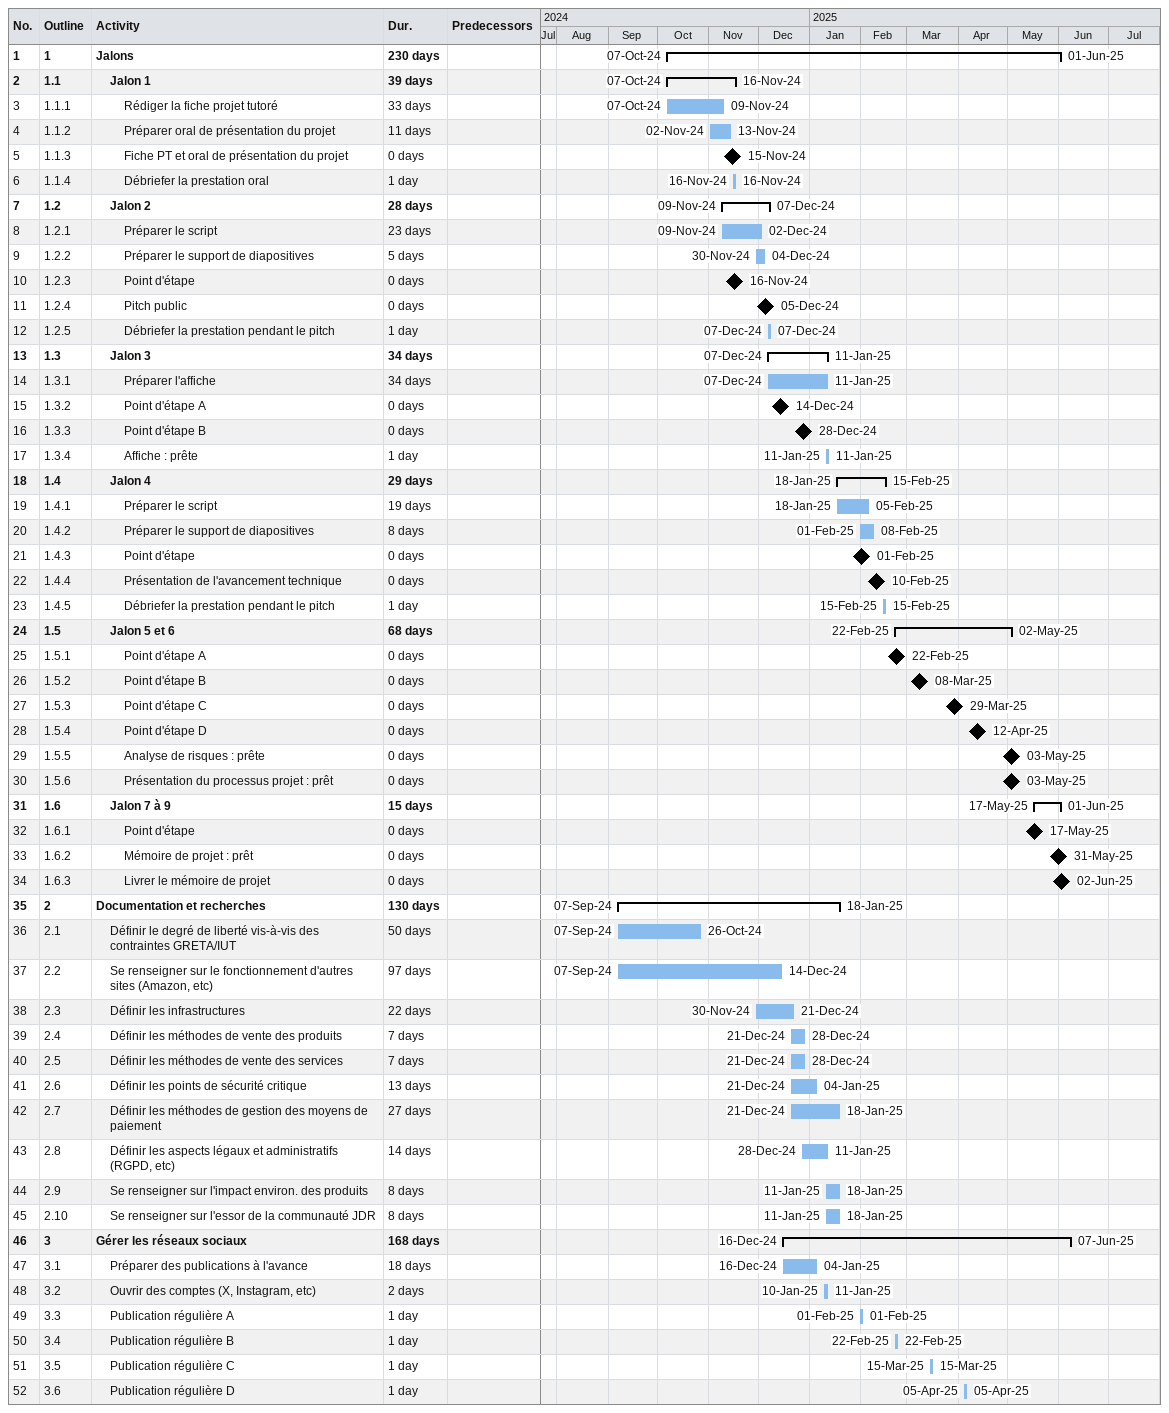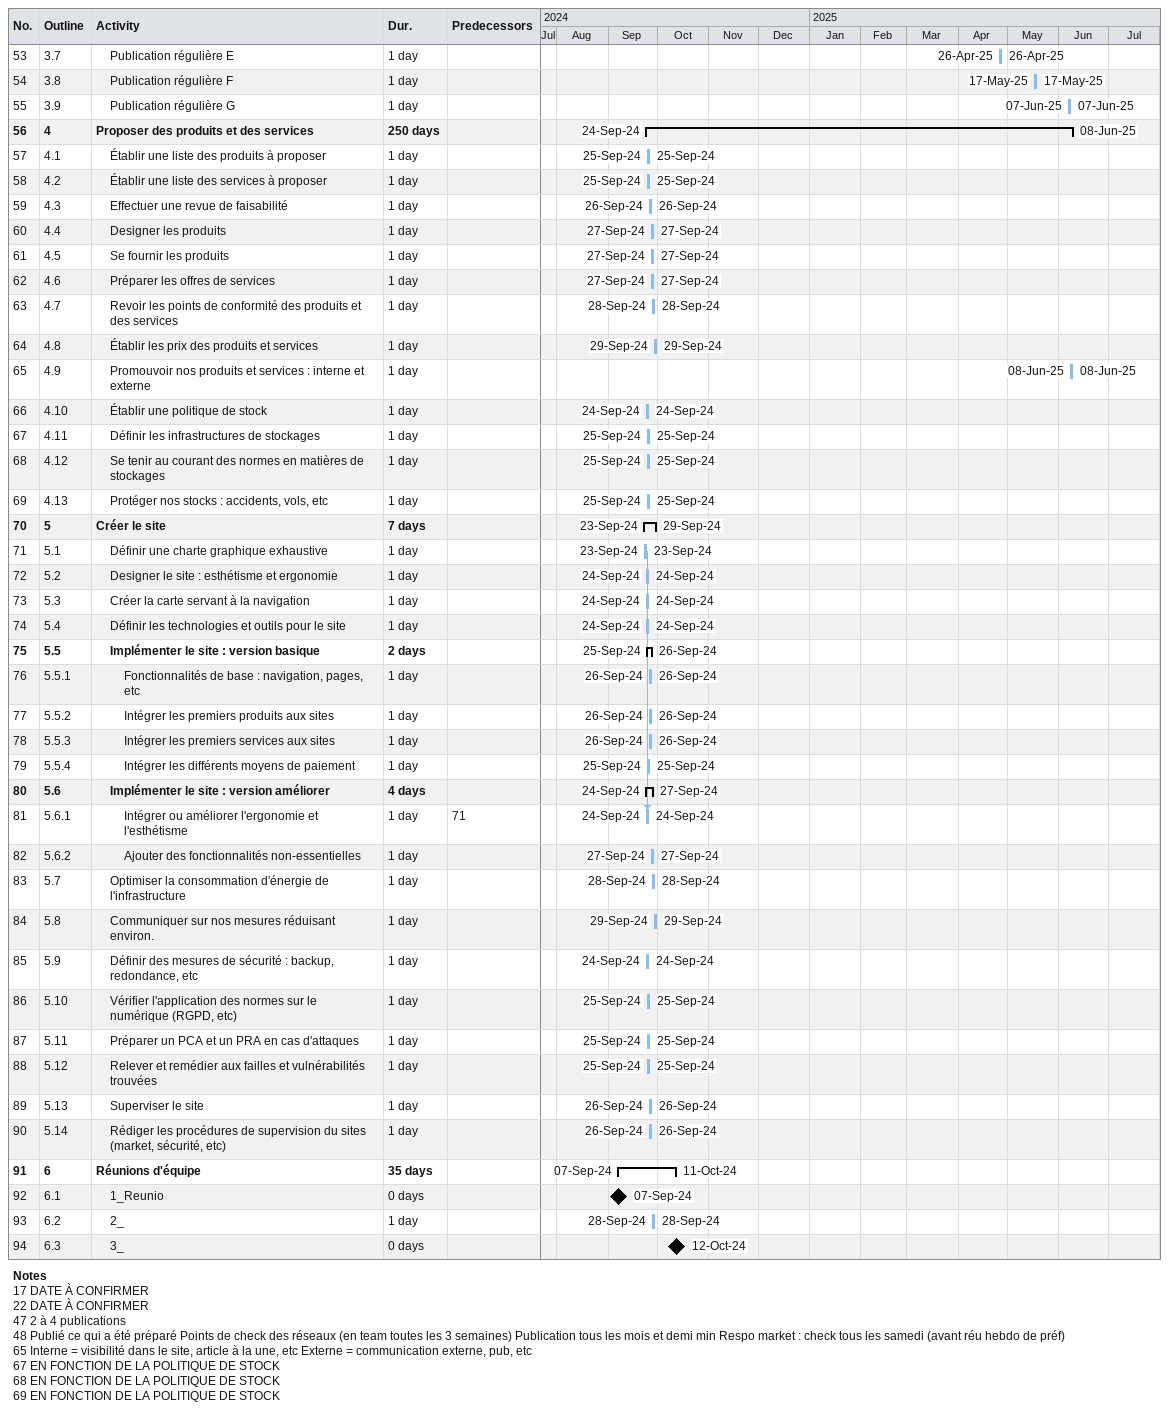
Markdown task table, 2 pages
| ID | WBS | Task | Duration | Start | Finish | Predecessors |
|---|---|---|---|---|---|---|
| 1 | 1 | **Jalons** | 230d | 2024-10-07 | 2025-06-01 |  |
| 2 | 1.1 | **Jalon 1** | 39d | 2024-10-07 | 2024-11-16 |  |
| 3 | 1.1.1 | Rédiger la fiche projet tutoré | 33d | 2024-10-07 | 2024-11-09 |  |
| 4 | 1.1.2 | Préparer oral de présentation du projet | 11d | 2024-11-02 | 2024-11-13 |  |
| 5 | 1.1.3 | Fiche PT et oral de présentation du projet | 0d | 2024-11-15 | 2024-11-15 |  |
| 6 | 1.1.4 | Débriefer la prestation oral | 1d | 2024-11-16 | 2024-11-16 |  |
| 7 | 1.2 | **Jalon 2** | 28d | 2024-11-09 | 2024-12-07 |  |
| 8 | 1.2.1 | Préparer le script | 23d | 2024-11-09 | 2024-12-02 |  |
| 9 | 1.2.2 | Préparer le support de diapositives | 5d | 2024-11-30 | 2024-12-04 |  |
| 10 | 1.2.3 | Point d'étape | 0d | 2024-11-16 | 2024-11-16 |  |
| 11 | 1.2.4 | Pitch public | 0d | 2024-12-05 | 2024-12-05 |  |
| 12 | 1.2.5 | Débriefer la prestation pendant le pitch | 1d | 2024-12-07 | 2024-12-07 |  |
| 13 | 1.3 | **Jalon 3** | 34d | 2024-12-07 | 2025-01-11 |  |
| 14 | 1.3.1 | Préparer l'affiche | 34d | 2024-12-07 | 2025-01-11 |  |
| 15 | 1.3.2 | Point d'étape A | 0d | 2024-12-14 | 2024-12-14 |  |
| 16 | 1.3.3 | Point d'étape B | 0d | 2024-12-28 | 2024-12-28 |  |
| 17 | 1.3.4 | Affiche : prête | 1d | 2025-01-11 | 2025-01-11 |  |
| 18 | 1.4 | **Jalon 4** | 29d | 2025-01-18 | 2025-02-15 |  |
| 19 | 1.4.1 | Préparer le script | 19d | 2025-01-18 | 2025-02-05 |  |
| 20 | 1.4.2 | Préparer le support de diapositives | 8d | 2025-02-01 | 2025-02-08 |  |
| 21 | 1.4.3 | Point d'étape | 0d | 2025-02-01 | 2025-02-01 |  |
| 22 | 1.4.4 | Présentation de l'avancement technique | 0d | 2025-02-10 | 2025-02-10 |  |
| 23 | 1.4.5 | Débriefer la prestation pendant le pitch | 1d | 2025-02-15 | 2025-02-15 |  |
| 24 | 1.5 | **Jalon 5 et 6** | 68d | 2025-02-22 | 2025-05-02 |  |
| 25 | 1.5.1 | Point d'étape A | 0d | 2025-02-22 | 2025-02-22 |  |
| 26 | 1.5.2 | Point d'étape B | 0d | 2025-03-08 | 2025-03-08 |  |
| 27 | 1.5.3 | Point d'étape C | 0d | 2025-03-29 | 2025-03-29 |  |
| 28 | 1.5.4 | Point d'étape D | 0d | 2025-04-12 | 2025-04-12 |  |
| 29 | 1.5.5 | Analyse de risques : prête | 0d | 2025-05-03 | 2025-05-03 |  |
| 30 | 1.5.6 | Présentation du processus projet : prêt | 0d | 2025-05-03 | 2025-05-03 |  |
| 31 | 1.6 | **Jalon 7 à 9** | 15d | 2025-05-17 | 2025-06-01 |  |
| 32 | 1.6.1 | Point d'étape | 0d | 2025-05-17 | 2025-05-17 |  |
| 33 | 1.6.2 | Mémoire de projet : prêt | 0d | 2025-05-31 | 2025-05-31 |  |
| 34 | 1.6.3 | Livrer le mémoire de projet | 0d | 2025-06-02 | 2025-06-02 |  |
| 35 | 2 | **Documentation et recherches** | 130d | 2024-09-07 | 2025-01-18 |  |
| 36 | 2.1 | Définir le degré de liberté vis-à-vis des contraintes GRETA/IUT | 50d | 2024-09-07 | 2024-10-26 |  |
| 37 | 2.2 | Se renseigner sur le fonctionnement d'autres sites (Amazon, etc) | 97d | 2024-09-07 | 2024-12-14 |  |
| 38 | 2.3 | Définir les infrastructures | 22d | 2024-11-30 | 2024-12-21 |  |
| 39 | 2.4 | Définir les méthodes de vente des produits | 7d | 2024-12-21 | 2024-12-28 |  |
| 40 | 2.5 | Définir les méthodes de vente des services | 7d | 2024-12-21 | 2024-12-28 |  |
| 41 | 2.6 | Définir les points de sécurité critique | 13d | 2024-12-21 | 2025-01-04 |  |
| 42 | 2.7 | Définir les méthodes de gestion des moyens de paiement | 27d | 2024-12-21 | 2025-01-18 |  |
| 43 | 2.8 | Définir les aspects légaux et administratifs (RGPD, etc) | 14d | 2024-12-28 | 2025-01-11 |  |
| 44 | 2.9 | Se renseigner sur l'impact environ. des produits | 8d | 2025-01-11 | 2025-01-18 |  |
| 45 | 2.10 | Se renseigner sur l'essor de la communauté JDR | 8d | 2025-01-11 | 2025-01-18 |  |
| 46 | 3 | **Gérer les réseaux sociaux** | 168d | 2024-12-16 | 2025-06-07 |  |
| 47 | 3.1 | Préparer des publications à l'avance | 18d | 2024-12-16 | 2025-01-04 |  |
| 48 | 3.2 | Ouvrir des comptes (X, Instagram, etc) | 2d | 2025-01-10 | 2025-01-11 |  |
| 49 | 3.3 | Publication régulière A | 1d | 2025-02-01 | 2025-02-01 |  |
| 50 | 3.4 | Publication régulière B | 1d | 2025-02-22 | 2025-02-22 |  |
| 51 | 3.5 | Publication régulière C | 1d | 2025-03-15 | 2025-03-15 |  |
| 52 | 3.6 | Publication régulière D | 1d | 2025-04-05 | 2025-04-05 |  |
| 53 | 3.7 | Publication régulière E | 1d | 2025-04-26 | 2025-04-26 |  |
| 54 | 3.8 | Publication régulière F | 1d | 2025-05-17 | 2025-05-17 |  |
| 55 | 3.9 | Publication régulière G | 1d | 2025-06-07 | 2025-06-07 |  |
| 56 | 4 | **Proposer des produits et des services** | 250d | 2024-09-24 | 2025-06-08 |  |
| 57 | 4.1 | Établir une liste des produits à proposer | 1d | 2024-09-25 | 2024-09-25 |  |
| 58 | 4.2 | Établir une liste des services à proposer | 1d | 2024-09-25 | 2024-09-25 |  |
| 59 | 4.3 | Effectuer une revue de faisabilité | 1d | 2024-09-26 | 2024-09-26 |  |
| 60 | 4.4 | Designer les produits | 1d | 2024-09-27 | 2024-09-27 |  |
| 61 | 4.5 | Se fournir les produits | 1d | 2024-09-27 | 2024-09-27 |  |
| 62 | 4.6 | Préparer les offres de services | 1d | 2024-09-27 | 2024-09-27 |  |
| 63 | 4.7 | Revoir les points de conformité des produits et des services | 1d | 2024-09-28 | 2024-09-28 |  |
| 64 | 4.8 | Établir les prix des produits et services | 1d | 2024-09-29 | 2024-09-29 |  |
| 65 | 4.9 | Promouvoir nos produits et services : interne et externe | 1d | 2025-06-08 | 2025-06-08 |  |
| 66 | 4.10 | Établir une politique de stock | 1d | 2024-09-24 | 2024-09-24 |  |
| 67 | 4.11 | Définir les infrastructures de stockages | 1d | 2024-09-25 | 2024-09-25 |  |
| 68 | 4.12 | Se tenir au courant des normes en matières de stockages | 1d | 2024-09-25 | 2024-09-25 |  |
| 69 | 4.13 | Protéger nos stocks : accidents, vols, etc | 1d | 2024-09-25 | 2024-09-25 |  |
| 70 | 5 | **Créer le site** | 7d | 2024-09-23 | 2024-09-29 |  |
| 71 | 5.1 | Définir une charte graphique exhaustive | 1d | 2024-09-23 | 2024-09-23 |  |
| 72 | 5.2 | Designer le site : esthétisme et ergonomie | 1d | 2024-09-24 | 2024-09-24 |  |
| 73 | 5.3 | Créer la carte servant à la navigation | 1d | 2024-09-24 | 2024-09-24 |  |
| 74 | 5.4 | Définir les technologies et outils pour le site | 1d | 2024-09-24 | 2024-09-24 |  |
| 75 | 5.5 | **Implémenter le site : version basique** | 2d | 2024-09-25 | 2024-09-26 |  |
| 76 | 5.5.1 | Fonctionnalités de base : navigation, pages, etc | 1d | 2024-09-26 | 2024-09-26 |  |
| 77 | 5.5.2 | Intégrer les premiers produits aux sites | 1d | 2024-09-26 | 2024-09-26 |  |
| 78 | 5.5.3 | Intégrer les premiers services aux sites | 1d | 2024-09-26 | 2024-09-26 |  |
| 79 | 5.5.4 | Intégrer les différents moyens de paiement | 1d | 2024-09-25 | 2024-09-25 |  |
| 80 | 5.6 | **Implémenter le site : version améliorer** | 4d | 2024-09-24 | 2024-09-27 |  |
| 81 | 5.6.1 | Intégrer ou améliorer l'ergonomie et l'esthétisme | 1d | 2024-09-24 | 2024-09-24 | 71 |
| 82 | 5.6.2 | Ajouter des fonctionnalités non-essentielles | 1d | 2024-09-27 | 2024-09-27 |  |
| 83 | 5.7 | Optimiser la consommation d'énergie de l'infrastructure | 1d | 2024-09-28 | 2024-09-28 |  |
| 84 | 5.8 | Communiquer sur nos mesures réduisant environ. | 1d | 2024-09-29 | 2024-09-29 |  |
| 85 | 5.9 | Définir des mesures de sécurité : backup, redondance, etc | 1d | 2024-09-24 | 2024-09-24 |  |
| 86 | 5.10 | Vérifier l'application des normes sur le numérique (RGPD, etc) | 1d | 2024-09-25 | 2024-09-25 |  |
| 87 | 5.11 | Préparer un PCA et un PRA en cas d'attaques | 1d | 2024-09-25 | 2024-09-25 |  |
| 88 | 5.12 | Relever et remédier aux failles et vulnérabilités trouvées | 1d | 2024-09-25 | 2024-09-25 |  |
| 89 | 5.13 | Superviser le site | 1d | 2024-09-26 | 2024-09-26 |  |
| 90 | 5.14 | Rédiger les procédures de supervision du sites (market, sécurité, etc) | 1d | 2024-09-26 | 2024-09-26 |  |
| 91 | 6 | **Réunions d'équipe** | 35d | 2024-09-07 | 2024-10-11 |  |
| 92 | 6.1 | 1_Reunio | 0d | 2024-09-07 | 2024-09-07 |  |
| 93 | 6.2 | 2_ | 1d | 2024-09-28 | 2024-09-28 |  |
| 94 | 6.3 | 3_ | 0d | 2024-10-12 | 2024-10-12 |  |

Notes
- 17: DATE À CONFIRMER
- 22: DATE À CONFIRMER
- 47: 2 à 4 publications
- 48: Publié ce qui a été préparé Points de check des réseaux (en team toutes les 3 semaines) Publication tous les mois et demi min Respo market : check tous les samedi (avant réu hebdo de préf)
- 65: Interne = visibilité dans le site, article à la une, etc Externe = communication externe, pub, etc
- 67: EN FONCTION DE LA POLITIQUE DE STOCK
- 68: EN FONCTION DE LA POLITIQUE DE STOCK
- 69: EN FONCTION DE LA POLITIQUE DE STOCK
